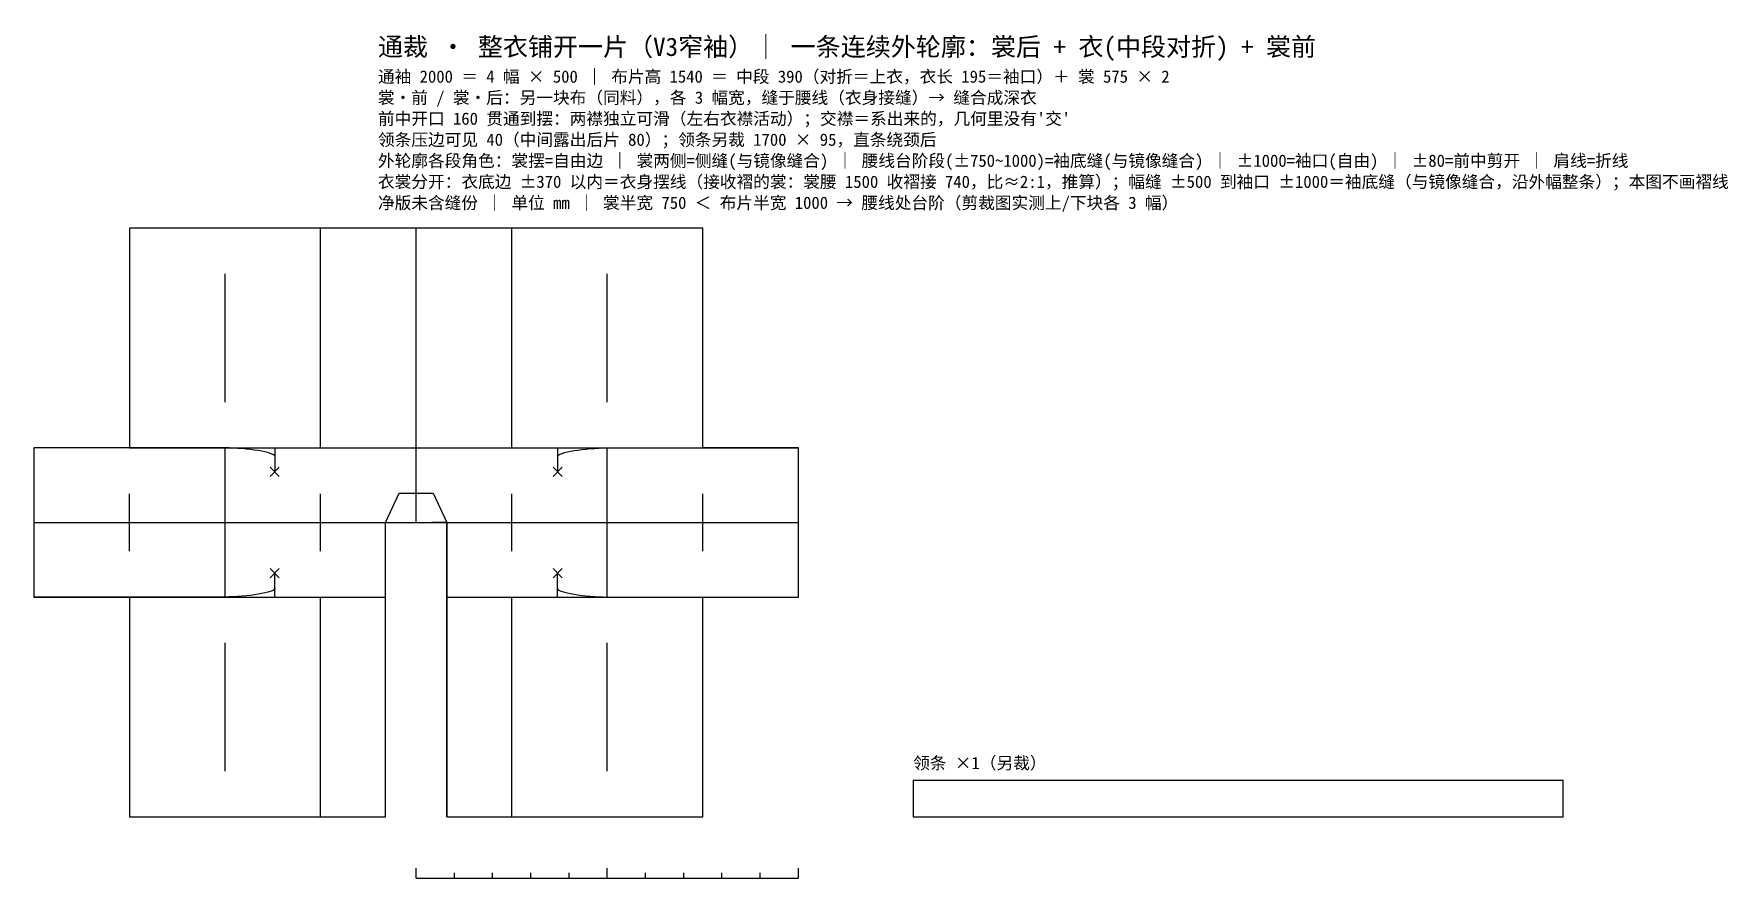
# Model space of a CAD drawing. Header units: millimetres. Extents: x -800 to 3632, y 40 to 2248.
import ezdxf

# ---------------------------------------------------------------- set-up
doc = ezdxf.new("R2010")
doc.units = ezdxf.units.MM
for name, color, linetype in [('BAND_领条', 3, 'Continuous'), ('CUT_轮廓', 7, 'Continuous'), ('CUTLINE_剪开', 1, 'Continuous'), ('DIM_标注', 4, 'Continuous'), ('FOLD_折线', 30, 'Continuous'), ('GRAIN_布纹', 8, 'Continuous'), ('NOTCH_刀口', 1, 'Continuous'), ('SEAM_拼缝', 5, 'Continuous'), ('TEXT_文字', 7, 'Continuous')]:
    doc.layers.add(name, color=color, linetype=linetype)
doc.styles.add('CN', font='simsun.ttc')

msp = doc.modelspace()

# ---------------------------------------------------------------- linework, layer by layer
at = {"layer": 'BAND_领条'}
msp.add_lwpolyline([(120, 970), (155.5, 1047), (244.5, 1047), (280, 970)], dxfattribs=at)
at = {"layer": 'CUT_轮廓'}
for points in [[(-550, 200), (120, 200), (120, 970), (280, 970), (280, 200), (950, 200), (950, 775), (1200, 775), (1200, 1165), (950, 1165), (950, 1740), (-550, 1740), (-550, 1165), (-800, 1165), (-800, 775), (-550, 775)], [(1500, 200), (3200, 200), (3200, 295), (1500, 295)]]:
    msp.add_lwpolyline(points, close=True, dxfattribs=at)
at = {"layer": 'CUTLINE_剪开'}
for p, q in [((120, 200), (120, 970)), ((280, 200), (280, 970))]:
    msp.add_line(p, q, dxfattribs=at)
at = {"layer": 'DIM_标注'}
for p, q in [((200, 40), (200, 66)), ((300, 40), (300, 54)), ((400, 40), (400, 54)), ((500, 40), (500, 54)), ((600, 40), (600, 54)), ((700, 40), (700, 66)), ((800, 40), (800, 54)), ((900, 40), (900, 54)), ((1000, 40), (1000, 54)), ((1100, 40), (1100, 54)), ((1200, 40), (1200, 66)), ((200, 40), (1200, 40))]:
    msp.add_line(p, q, dxfattribs=at)
at = {"layer": 'FOLD_折线'}
for p, q in [((-800, 970), (120, 970)), ((120, 970), (160, 970)), ((280, 970), (240, 970)), ((280, 970), (1200, 970))]:
    msp.add_line(p, q, dxfattribs=at)
at = {"layer": 'GRAIN_布纹'}
for p, q in [((-300, 1285), (-300, 1620)), ((200, 1285), (200, 1620)), ((700, 1285), (700, 1620)), ((-550, 895), (-550, 1045)), ((-50, 895), (-50, 1045)), ((450, 895), (450, 1045)), ((950, 895), (950, 1045)), ((-300, 320), (-300, 655)), ((700, 320), (700, 655))]:
    msp.add_line(p, q, dxfattribs=at)
at = {"layer": 'NOTCH_刀口'}
for p, q in [((-182, 1090.5), (-158, 1114.5)), ((-182, 1114.5), (-158, 1090.5)), ((558, 1090.5), (582, 1114.5)), ((558, 1114.5), (582, 1090.5)), ((-182, 825.5), (-158, 849.5)), ((-182, 849.5), (-158, 825.5)), ((558, 825.5), (582, 849.5)), ((558, 849.5), (582, 825.5))]:
    msp.add_line(p, q, dxfattribs=at)
at = {"layer": 'SEAM_拼缝'}
for p, q in [((-50, 1165), (-50, 1740)), ((200, 970), (200, 1740)), ((450, 1165), (450, 1740)), ((-300, 1165), (-800, 1165)), ((-550, 1165), (950, 1165)), ((-300, 775), (-300, 1165)), ((-170, 1165), (-170, 1102.5)), ((570, 1165), (570, 1102.5)), ((700, 775), (700, 1165)), ((700, 1165), (1200, 1165)), ((-170, 775), (-170, 837.5)), ((570, 775), (570, 837.5)), ((-300, 775), (-800, 775)), ((-550, 775), (120, 775)), ((-50, 200), (-50, 775)), ((280, 775), (950, 775)), ((450, 200), (450, 775)), ((700, 775), (1200, 775))]:
    msp.add_line(p, q, dxfattribs=at)
for points in [[(-170, 1143.1), (-170.8, 1145), (-173.2, 1146.9), (-177, 1148.8), (-182.1, 1150.7), (-188.4, 1152.6), (-195.7, 1154.4), (-204, 1156.1), (-213.1, 1157.8), (-222.8, 1159.3), (-233.2, 1160.7), (-243.9, 1161.9), (-255, 1163), (-266.3, 1163.8), (-277.6, 1164.5), (-288.9, 1164.9), (-300, 1165)], [(570, 1143.1), (570.8, 1145), (573.2, 1146.9), (577, 1148.8), (582.1, 1150.7), (588.4, 1152.6), (595.7, 1154.4), (604, 1156.1), (613.1, 1157.8), (622.8, 1159.3), (633.2, 1160.7), (643.9, 1161.9), (655, 1163), (666.3, 1163.8), (677.6, 1164.5), (688.9, 1164.9), (700, 1165)], [(-170, 796.9), (-170.8, 795), (-173.2, 793.1), (-177, 791.2), (-182.1, 789.3), (-188.4, 787.4), (-195.7, 785.6), (-204, 783.9), (-213.1, 782.2), (-222.8, 780.7), (-233.2, 779.3), (-243.9, 778.1), (-255, 777), (-266.3, 776.2), (-277.6, 775.5), (-288.9, 775.1), (-300, 775)], [(570, 796.9), (570.8, 795), (573.2, 793.1), (577, 791.2), (582.1, 789.3), (588.4, 787.4), (595.7, 785.6), (604, 783.9), (613.1, 782.2), (622.8, 780.7), (633.2, 779.3), (643.9, 778.1), (655, 777), (666.3, 776.2), (677.6, 775.5), (688.9, 775.1), (700, 775)]]:
    msp.add_lwpolyline(points, dxfattribs=at)

# ---------------------------------------------------------------- texts
at = {"layer": 'TEXT_文字', "style": 'CN'}
for s, height, p in [('通裁 · 整衣铺开一片（V3窄袖）｜ 一条连续外轮廓：裳后 + 衣(中段对折) + 裳前', 48, (100, 2190)), ('通袖 2000 ＝ 4 幅 × 500 ｜ 布片高 1540 ＝ 中段 390（对折＝上衣，衣长 195＝袖口）＋ 裳 575 × 2', 32, (100, 2120)), ('裳·前 / 裳·后：另一块布（同料），各 3 幅宽，缝于腰线（衣身接缝）→ 缝合成深衣', 32, (100, 2065)), ("前中开口 160 贯通到摆：两襟独立可滑（左右衣襟活动）；交襟＝系出来的，几何里没有'交'", 32, (100, 2010)), ('领条压边可见 40（中间露出后片 80）；领条另裁 1700 × 95，直条绕颈后', 32, (100, 1955)), ('外轮廓各段角色：裳摆=自由边 ｜ 裳两侧=侧缝(与镜像缝合) ｜ 腰线台阶段(±750~1000)=袖底缝(与镜像缝合) ｜ ±1000=袖口(自由) ｜ ±80=前中剪开 ｜ 肩线=折线', 32, (100, 1900)), ('衣裳分开：衣底边 ±370 以内＝衣身摆线（接收褶的裳：裳腰 1500 收褶接 740，比≈2:1，推算）；幅缝 ±500 到袖口 ±1000＝袖底缝（与镜像缝合，沿外幅整条）；本图不画褶线', 32, (100, 1845)), ('净版未含缝份 ｜ 单位 mm ｜ 裳半宽 750 ＜ 布片半宽 1000 → 腰线处台阶（剪裁图实测上/下块各 3 幅）', 32, (100, 1790)), ('领条 ×1（另裁）', 32, (1500, 325))]:
    msp.add_text(s, height=height, dxfattribs=at).set_placement(p)

doc.saveas('drawing.dxf')
